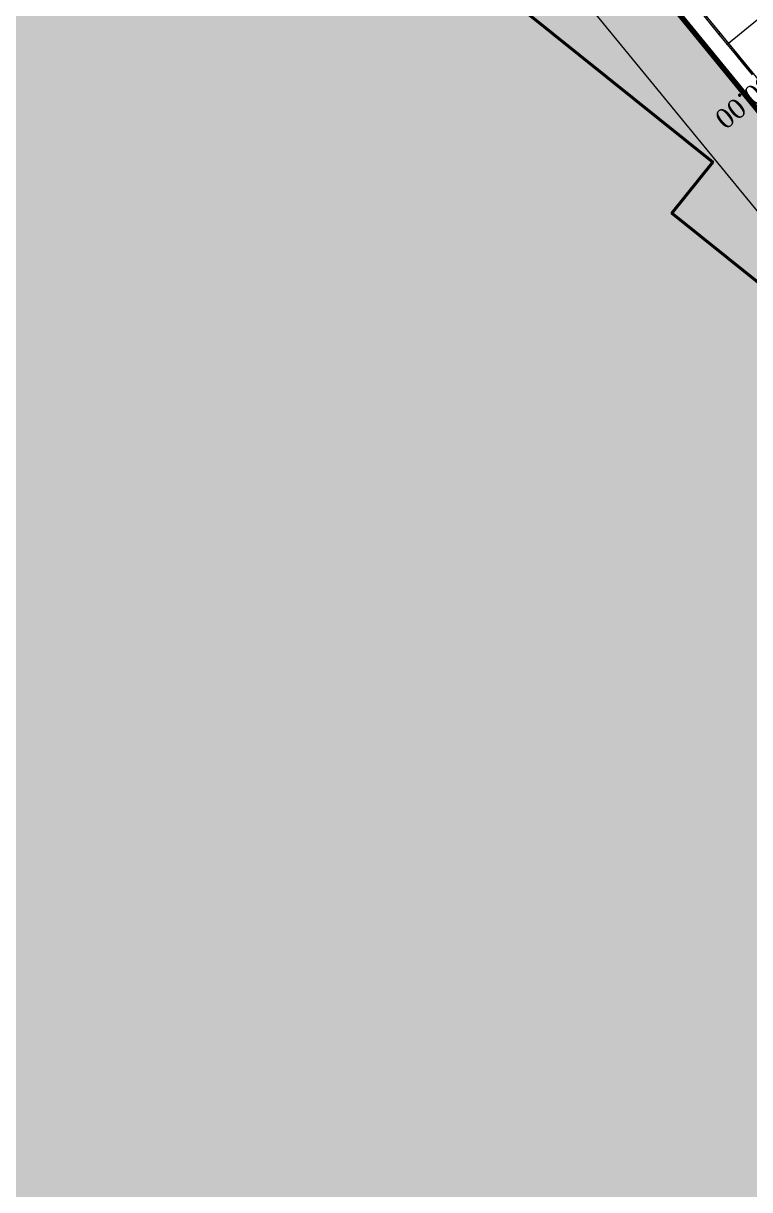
# Model space of a CAD drawing. Header units: metres. Extents: x 478603 to 489313, y 4282657 to 4289463.
# Drawn here: x 479793.9 to 479849.5, y 4286596.5 to 4286685.7 of the extents above; entities that cross this region are included whole.
import ezdxf

# ---------------------------------------------------------------- set-up
doc = ezdxf.new("R2010")
doc.units = ezdxf.units.M
for name, color, linetype, lineweight in [('ADAKENARI', 18, 'Continuous', 0), ('HDA_2', 30, 'Continuous', 0), ('KALDIRIM', 11, 'Continuous', 0), ('KYA_2', 1, 'Continuous', 20), ('PARSEL_ALAN', 254, 'Continuous', 0), ('PARSEL_SERA_ALAN', 9, 'Continuous', 40), ('PL_ENKESIT', 1, 'Continuous', 0), ('PL_KMYAZI', 30, 'Continuous', 0), ('RAKORDMAN', 3, 'Continuous', 0), ('SEV_KYA_HDA', 3, 'Continuous', 0), ('SNR_YAPIYAK', 18, 'Continuous', 0), ('YKA_2', 33, 'Continuous', 0)]:
    doc.layers.add(name, color=color, linetype=linetype, lineweight=lineweight)
doc.styles.get("Standard").update_dxf_attribs({"font": 'times.ttf'})

msp = doc.modelspace()

# ---------------------------------------------------------------- hatches: boundary and pattern name
at = {"layer": 'PARSEL_ALAN'}
msp.add_hatch(color=256, dxfattribs=at).paths.add_polyline_path([(479751.198, 4286394.778), (479915.44, 4286599.397), (479806.29, 4286732.618), (479789.026, 4286731.156), (479705.549, 4286585.703), (479640.39, 4286471.99), (479637.963, 4286459.206), (479636.075, 4286444.207), (479624.372, 4286431.175), (479642.066, 4286416.524), (479658.602, 4286422.346), (479718.491, 4286397.847)])
at = {"layer": 'PARSEL_SERA_ALAN'}
msp.add_hatch(color=256, dxfattribs=at).paths.add_polyline_path([(479909.002, 4286599.365), (479853.718, 4286530.49), (479849.536, 4286525.279), (479749.382, 4286400.502), (479741.895, 4286406.512), (479738.765, 4286402.612), (479731.279, 4286408.622), (479728.149, 4286404.722), (479720.662, 4286410.732), (479717.532, 4286406.832), (479710.046, 4286412.842), (479706.916, 4286408.942), (479691.943, 4286420.961), (479688.813, 4286417.062), (479673.84, 4286429.08), (479670.71, 4286425.181), (479663.223, 4286431.19), (479660.094, 4286427.291), (479652.607, 4286433.3), (479646.347, 4286425.502), (479638.861, 4286431.511), (479651.38, 4286447.108), (479643.893, 4286453.117), (479653.283, 4286464.815), (479645.796, 4286470.824), (479683.354, 4286517.615), (479675.867, 4286523.625), (479716.555, 4286574.315), (479709.068, 4286580.324), (479746.626, 4286627.115), (479739.14, 4286633.125), (479776.697, 4286679.916), (479769.211, 4286685.925), (479800.509, 4286724.918), (479815.482, 4286712.899), (479812.352, 4286709), (479827.326, 4286696.981), (479824.196, 4286693.082), (479846.656, 4286675.054), (479843.526, 4286671.155), (479858.499, 4286659.137), (479855.369, 4286655.237), (479877.829, 4286637.21), (479874.699, 4286633.31), (479889.672, 4286621.292), (479886.542, 4286617.393)])

# ---------------------------------------------------------------- linework, layer by layer
at = {"layer": 'ADAKENARI', "lineweight": 200}
msp.add_line((479806.29, 4286732.618), (479923.536, 4286589.157), dxfattribs=at)
at = {"layer": 'HDA_2'}
msp.add_polyline3d([(479846.585, 4286685.668, 946.668), (479847.218, 4286684.894, 946.721), (479847.851, 4286684.12, 946.773), (479848.483, 4286683.345, 946.826), (479849.116, 4286682.571, 946.879), (479849.749, 4286681.797, 946.931)], dxfattribs=at)
msp.add_point((479847.851, 4286684.12, 946.773), dxfattribs=at)
at = {"layer": 'KALDIRIM'}
msp.add_line((479809.38, 4286731.208), (479924.697, 4286590.106), dxfattribs=at)
at = {"layer": 'KYA_2'}
msp.add_polyline3d([(479845.861, 4286686.368, 947.784), (479846.495, 4286685.595, 947.831), (479847.128, 4286684.821, 947.879), (479847.761, 4286684.047, 947.926), (479848.394, 4286683.272, 947.988), (479849.026, 4286682.497, 948.049), (479849.658, 4286681.722, 948.111)], dxfattribs=at)
msp.add_point((479847.761, 4286684.047, 947.926), dxfattribs=at)
at = {"layer": 'PARSEL_ALAN'}
for points in [[(479751.198, 4286394.778, 951.924), (479915.44, 4286599.397, 952.782), (479806.29, 4286732.618, 943.914), (479789.026, 4286731.156, 943.273), (479705.549, 4286585.703, 942.725), (479640.39, 4286471.99, 943.693), (479637.963, 4286459.206, 944.112), (479636.075, 4286444.207, 944.624), (479624.372, 4286431.175, 944.571), (479642.066, 4286416.524, 945.911), (479658.602, 4286422.346, 946.526), (479718.491, 4286397.847, 950.212), (479751.198, 4286394.778, 951.924)], [(479751.198, 4286394.778, 0), (479915.44, 4286599.397, 0), (479806.29, 4286732.618, 0), (479789.026, 4286731.156, 0), (479705.549, 4286585.703, 0), (479640.39, 4286471.99, 0), (479637.963, 4286459.206, 0), (479636.075, 4286444.207, 0), (479624.372, 4286431.175, 0), (479642.066, 4286416.524, 0), (479658.602, 4286422.346, 0), (479718.491, 4286397.847, 0), (479751.198, 4286394.778, 0)]]:
    msp.add_polyline3d(points, close=True, dxfattribs=at)
at = {"layer": 'PARSEL_SERA_ALAN'}
msp.add_polyline3d([(479709.068, 4286580.324, 0), (479746.626, 4286627.115, 0), (479739.14, 4286633.125, 0), (479776.697, 4286679.916, 0), (479769.211, 4286685.925, 0), (479800.509, 4286724.918, 0), (479815.482, 4286712.899, 0), (479812.352, 4286709, 0), (479827.326, 4286696.981, 0), (479824.196, 4286693.082, 0), (479846.656, 4286675.054, 0), (479843.526, 4286671.155, 0), (479858.499, 4286659.137, 0), (479855.369, 4286655.237, 0), (479877.829, 4286637.21, 0), (479874.699, 4286633.31, 0), (479889.672, 4286621.292, 0), (479886.542, 4286617.393, 0), (479909.002, 4286599.365, 0), (479909.002, 4286599.365, 0), (479853.718, 4286530.49, 0)], dxfattribs=at)
msp.add_polyline3d([(479709.068, 4286580.324, 0), (479746.626, 4286627.115, 0), (479739.14, 4286633.125, 0), (479776.697, 4286679.916, 0), (479769.211, 4286685.925, 0), (479800.509, 4286724.918, 0), (479815.482, 4286712.899, 0), (479812.352, 4286709, 0), (479827.326, 4286696.981, 0), (479824.196, 4286693.082, 0), (479846.656, 4286675.054, 0), (479843.526, 4286671.155, 0), (479858.499, 4286659.137, 0), (479855.369, 4286655.237, 0), (479877.829, 4286637.21, 0), (479874.699, 4286633.31, 0), (479889.672, 4286621.292, 0), (479886.542, 4286617.393, 0), (479909.002, 4286599.365, 0), (479909.002, 4286599.365, 0), (479853.718, 4286530.49, 0)], dxfattribs=at)
at = {"layer": 'PL_ENKESIT'}
msp.add_polyline3d([(479858.743, 4286693.021, 948.415), (479858.616, 4286692.918, 946.776), (479858.608, 4286692.911, 946.826), (479853.278, 4286688.556, 946.964), (479847.858, 4286684.126, 946.824), (479847.851, 4286684.12, 946.773), (479847.761, 4286684.047, 947.926)], dxfattribs=at)
at = {"layer": 'RAKORDMAN'}
msp.add_line((479830.726, 4286705.089, 780.273), (479855.557, 4286674.705, 787.417), dxfattribs=at)
at = {"layer": 'SEV_KYA_HDA'}
for p, q in [((479847.128, 4286684.821, 947.879), (479847.173, 4286684.857, 947.3)), ((479848.394, 4286683.272, 947.988), (479848.483, 4286683.345, 946.826))]:
    msp.add_line(p, q, dxfattribs=at)
at = {"layer": 'SNR_YAPIYAK'}
msp.add_line((479909.002, 4286599.365, 944.571), (479804.09, 4286727.414, 944.571), dxfattribs=at)
at = {"layer": 'YKA_2'}
msp.add_polyline3d([(479846.593, 4286685.674, 946.718), (479847.225, 4286684.9, 946.771), (479847.858, 4286684.126, 946.824), (479848.491, 4286683.352, 946.876), (479849.124, 4286682.577, 946.929), (479849.757, 4286681.803, 946.981)], dxfattribs=at)
msp.add_point((479847.858, 4286684.126, 946.824), dxfattribs=at)

# ---------------------------------------------------------------- texts
at = {"layer": 'PL_KMYAZI'}
msp.add_text('1+880.00', height=1.5, rotation=219.25798, dxfattribs=at).set_placement((479853.364, 4286684.105))

doc.saveas('drawing.dxf')
